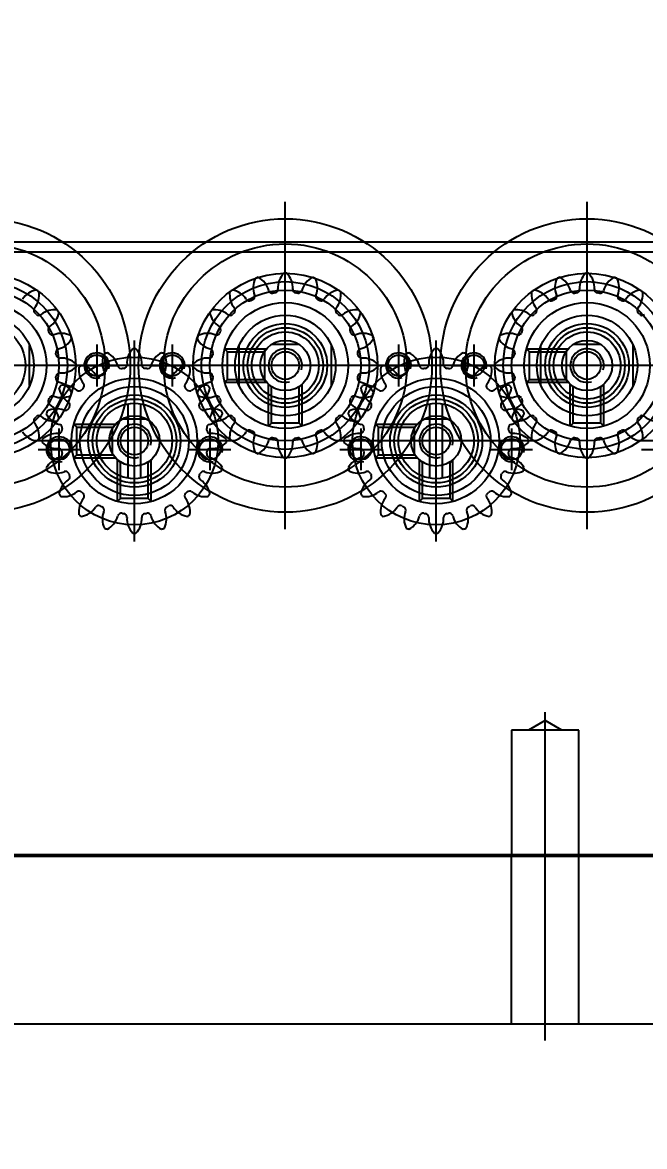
# Model space of a CAD drawing. Header units: inches. Extents: x 0 to 77285, y -118 to 40065.
# Drawn here: x 15354.3 to 15428.5, y 25587.9 to 25722 of the extents above; entities that cross this region are included whole.
import ezdxf

# ---------------------------------------------------------------- set-up
doc = ezdxf.new("R2010")
doc.units = ezdxf.units.IN
doc.header["$LTSCALE"] = 5
doc.header["$MEASUREMENT"] = 0
doc.layers.add('A', color=8, linetype='Continuous')
doc.styles.add('SCI', font='')
doc.styles.get('SCI').set_extended_font_data('Gulim')
doc.dimstyles.new('SCH', dxfattribs={"dimtxt": 2.5, "dimasz": 2, "dimexe": 1.25, "dimexo": 0.625, "dimtad": 1, "dimdec": 8, "dimtxsty": 'SCI', "dimcen": 2.5, "dimclrd": 4, "dimclre": 4, "dimclrt": 7, "dimadec": 8, "dimazin": 2, "dimtfac": 1, "dimtdec": 8, "dimtmove": 0, "dimatfit": 3, "dimfxl": 1, "dimarcsym": 0})

# ---------------------------------------------------------------- blocks, each defined once
blk = doc.blocks.new('A$Cc399747e')
for p, q in [((1866.79, 676), (1866.79, 652)), ((2486.79, 674), (1746.79, 674)), ((1862.79, 674), (1862.79, 654)), ((1870.79, 674), (1870.79, 654)), ((1866.79, 655), (1866.79, 636.85)), ((2605.79, 654), (1657.79, 654)), ((1746.79, 654), (2486.79, 654)), ((1862.79, 654), (1862.79, 639)), ((1870.79, 639), (1870.79, 654)), ((1862.79, 639), (1870.79, 639)), ((1864.79, 639), (1866.79, 637.85)), ((1866.79, 637.85), (1868.79, 639)), ((1879.79, 616.5), (1879.79, 592.5)), ((1915.79, 616.5), (1915.79, 592.5)), ((1861.79, 615), (1861.79, 576)), ((1897.79, 615), (1897.79, 576)), ((1877.79, 611.73), (1877.79, 606.74)), ((1877.79, 611.73), (1878.14, 611.38)), ((1878.14, 611.38), (1881.44, 611.38)), ((1878.14, 611.38), (1878.14, 607.09)), ((1879.79, 612), (1879.79, 597)), ((1881.79, 611.73), (1881.44, 611.38)), ((1881.44, 611.38), (1881.44, 607.09)), ((1881.79, 611.73), (1881.79, 606.74)), ((1913.79, 611.73), (1913.79, 606.74)), ((1913.79, 611.73), (1914.14, 611.38)), ((1914.14, 611.38), (1917.44, 611.38)), ((1914.14, 611.38), (1914.14, 607.09)), ((1915.79, 612), (1915.79, 597)), ((1917.79, 611.73), (1917.44, 611.38)), ((1917.44, 611.38), (1917.44, 607.09)), ((1917.79, 611.73), (1917.79, 606.74)), ((1879.79, 610), (1879.79, 599)), ((1915.79, 610), (1915.79, 599)), ((1879.04, 608.94), (1879.04, 600.06)), ((1880.54, 608.94), (1880.54, 600.06)), ((1915.04, 608.94), (1915.04, 600.06)), ((1916.54, 608.94), (1916.54, 600.06)), ((1861.79, 608.5), (1861.79, 582.5)), ((1861.79, 608.5), (1861.79, 582.5)), ((1861.79, 607.5), (1861.79, 583.5)), ((1870.79, 603), (1870.79, 608)), ((1888.79, 603), (1888.79, 608)), ((1897.79, 608.5), (1897.79, 582.5)), ((1897.79, 608.5), (1897.79, 582.5)), ((1897.79, 607.5), (1897.79, 583.5)), ((1906.79, 603), (1906.79, 608)), ((1924.79, 603), (1924.79, 608)), ((1878.14, 607.09), (1877.79, 606.74)), ((1878.14, 607.09), (1878.27, 607.09)), ((1881.31, 607.09), (1881.44, 607.09)), ((1881.44, 607.09), (1881.79, 606.74)), ((1887.02, 606.5), (1882.03, 606.5)), ((1882.38, 606.15), (1882.03, 606.5)), ((1882.38, 606.15), (1882.38, 606.02)), ((1886.67, 606.15), (1882.38, 606.15)), ((1882.43, 603.08), (1882.43, 605.92)), ((1887.02, 606.5), (1886.67, 606.15)), ((1886.67, 606.15), (1886.67, 602.85)), ((1914.14, 607.09), (1913.79, 606.74)), ((1914.14, 607.09), (1914.27, 607.09)), ((1917.31, 607.09), (1917.44, 607.09)), ((1917.44, 607.09), (1917.79, 606.74)), ((1923.02, 606.5), (1918.03, 606.5)), ((1918.38, 606.15), (1918.03, 606.5)), ((1918.38, 606.15), (1918.38, 606.02)), ((1922.67, 606.15), (1918.38, 606.15)), ((1918.43, 603.08), (1918.43, 605.92)), ((1923.02, 606.5), (1922.67, 606.15)), ((1922.67, 606.15), (1922.67, 602.85)), ((1855.29, 605.5), (1850.29, 605.5)), ((1873.29, 605.5), (1868.29, 605.5)), ((1891.29, 605.5), (1886.29, 605.5)), ((1909.29, 605.5), (1904.29, 605.5)), ((1927.29, 605.5), (1922.29, 605.5)), ((1831.79, 604.5), (1855.79, 604.5)), ((1867.79, 604.5), (1891.79, 604.5)), ((1872.29, 604.5), (1887.29, 604.5)), ((1874.29, 604.5), (1885.29, 604.5)), ((1903.79, 604.5), (1927.79, 604.5)), ((1908.29, 604.5), (1923.29, 604.5)), ((1910.29, 604.5), (1921.29, 604.5)), ((1859.79, 602.73), (1859.79, 597.74)), ((1859.79, 602.73), (1860.14, 602.38)), ((1860.14, 602.38), (1863.44, 602.38)), ((1860.14, 602.38), (1860.14, 598.09)), ((1863.79, 602.73), (1863.44, 602.38)), ((1863.44, 602.38), (1863.44, 598.09)), ((1863.79, 602.73), (1863.79, 597.74)), ((1882.38, 602.85), (1882.03, 602.5)), ((1887.02, 602.5), (1882.03, 602.5)), ((1882.38, 602.98), (1882.38, 602.85)), ((1886.67, 602.85), (1882.38, 602.85)), ((1887.02, 602.5), (1886.67, 602.85)), ((1895.79, 602.73), (1895.79, 597.74)), ((1895.79, 602.73), (1896.14, 602.38)), ((1896.14, 602.38), (1899.44, 602.38)), ((1896.14, 602.38), (1896.14, 598.09)), ((1899.79, 602.73), (1899.44, 602.38)), ((1899.44, 602.38), (1899.44, 598.09)), ((1899.79, 602.73), (1899.79, 597.74)), ((1918.38, 602.85), (1918.03, 602.5)), ((1923.02, 602.5), (1918.03, 602.5)), ((1918.38, 602.98), (1918.38, 602.85)), ((1922.67, 602.85), (1918.38, 602.85)), ((1923.02, 602.5), (1922.67, 602.85)), ((1881.22, 601.86), (1878.37, 601.86)), ((1917.22, 601.86), (1914.37, 601.86)), ((1856.29, 597.9), (1856.29, 593.1)), ((1860.14, 598.09), (1859.79, 597.74)), ((1860.14, 598.09), (1860.27, 598.09)), ((1863.31, 598.09), (1863.44, 598.09)), ((1863.44, 598.09), (1863.79, 597.74)), ((1867.29, 597.9), (1867.29, 593.1)), ((1875.29, 593), (1875.29, 598)), ((1884.29, 593), (1884.29, 598)), ((1892.29, 597.9), (1892.29, 593.1)), ((1896.14, 598.09), (1895.79, 597.74)), ((1896.14, 598.09), (1896.27, 598.09)), ((1899.31, 598.09), (1899.44, 598.09)), ((1899.44, 598.09), (1899.79, 597.74)), ((1903.29, 597.9), (1903.29, 593.1)), ((1911.29, 593), (1911.29, 598)), ((1920.29, 593), (1920.29, 598)), ((1928.29, 597.9), (1928.29, 593.1)), ((1869.02, 597.5), (1864.03, 597.5)), ((1864.38, 597.15), (1864.03, 597.5)), ((1864.29, 593.84), (1864.29, 597.16)), ((1864.38, 597.15), (1864.38, 597.02)), ((1868.67, 597.15), (1864.38, 597.15)), ((1869.02, 597.5), (1868.67, 597.15)), ((1868.67, 597.15), (1868.67, 593.85)), ((1905.02, 597.5), (1900.03, 597.5)), ((1900.38, 597.15), (1900.03, 597.5)), ((1900.29, 593.84), (1900.29, 597.16)), ((1900.38, 597.15), (1900.38, 597.02)), ((1904.67, 597.15), (1900.38, 597.15)), ((1905.02, 597.5), (1904.67, 597.15)), ((1904.67, 597.15), (1904.67, 593.85)), ((1842.29, 595.5), (1881.29, 595.5)), ((1848.79, 595.5), (1874.79, 595.5)), ((1848.79, 595.5), (1874.79, 595.5)), ((1849.79, 595.5), (1873.79, 595.5)), ((1877.79, 595.5), (1872.79, 595.5)), ((1878.29, 595.5), (1917.29, 595.5)), ((1886.79, 595.5), (1881.79, 595.5)), ((1884.79, 595.5), (1910.79, 595.5)), ((1884.79, 595.5), (1910.79, 595.5)), ((1885.79, 595.5), (1909.79, 595.5)), ((1913.79, 595.5), (1908.79, 595.5)), ((1914.29, 595.5), (1953.29, 595.5)), ((1922.79, 595.5), (1917.79, 595.5)), ((1920.79, 595.5), (1946.79, 595.5)), ((1920.79, 595.5), (1946.79, 595.5)), ((1921.79, 595.5), (1945.79, 595.5)), ((1864.38, 593.85), (1864.03, 593.5)), ((1864.38, 593.98), (1864.38, 593.85)), ((1868.67, 593.85), (1864.38, 593.85)), ((1869.02, 593.5), (1868.67, 593.85)), ((1900.38, 593.85), (1900.03, 593.5)), ((1900.38, 593.98), (1900.38, 593.85)), ((1904.67, 593.85), (1900.38, 593.85)), ((1905.02, 593.5), (1904.67, 593.85)), ((1860.13, 593), (1863.45, 593)), ((1869.02, 593.5), (1864.03, 593.5)), ((1896.13, 593), (1899.45, 593)), ((1905.02, 593.5), (1900.03, 593.5)), ((1627.79, 582), (2635.79, 582))]:
    blk.add_line(p, q)
at = {"ltscale": 4}
for p, q in [((2102.29, 653.8), (1657.79, 653.8)), ((1627.79, 582), (2635.79, 582)), ((1627.79, 580.8), (2635.79, 580.8))]:
    blk.add_line(p, q, dxfattribs=at)
for centre, radius in [((1879.79, 604.5), 10), ((1915.79, 604.5), 10), ((1861.79, 595.5), 17.5), ((1897.79, 595.5), 17.5), ((1933.79, 595.5), 17.5), ((1879.79, 604.5), 7.5), ((1915.79, 604.5), 7.5), ((1861.79, 595.5), 14.5), ((1879.79, 604.5), 6.5), ((1879.79, 604.5), 5.5), ((1897.79, 595.5), 14.5), ((1915.79, 604.5), 6.5), ((1915.79, 604.5), 5.5), ((1933.79, 595.5), 14.5), ((1879.79, 604.5), 5), ((1879.79, 604.5), 4.5), ((1879.79, 604.5), 4.5), ((1915.79, 604.5), 5), ((1915.79, 604.5), 4.5), ((1915.79, 604.5), 4.5), ((1879.79, 604.5), 3), ((1879.79, 604.5), 3), ((1915.79, 604.5), 3), ((1915.79, 604.5), 3), ((1861.79, 595.5), 11), ((1870.79, 605.5), 1.25), ((1879.79, 604.5), 1.65), ((1897.79, 595.5), 11), ((1888.79, 605.5), 1.25), ((1906.79, 605.5), 1.25), ((1915.79, 604.5), 1.65), ((1933.79, 595.5), 11), ((1924.79, 605.5), 1.25), ((1861.79, 595.5), 10), ((1897.79, 595.5), 10), ((1933.79, 595.5), 10), ((1861.79, 595.5), 9), ((1897.79, 595.5), 9), ((1933.79, 595.5), 9), ((1861.79, 595.5), 7.5), ((1897.79, 595.5), 7.5), ((1933.79, 595.5), 7.5), ((1861.79, 595.5), 6), ((1897.79, 595.5), 6), ((1933.79, 595.5), 6), ((1861.79, 595.5), 5), ((1861.79, 595.5), 4.5), ((1861.79, 595.5), 4), ((1897.79, 595.5), 5), ((1897.79, 595.5), 4.5), ((1897.79, 595.5), 4), ((1933.79, 595.5), 5), ((1861.79, 595.5), 3), ((1861.79, 595.5), 3), ((1897.79, 595.5), 3), ((1897.79, 595.5), 3), ((1861.79, 595.5), 1.65), ((1875.29, 595.5), 1.25), ((1884.29, 595.5), 1.25), ((1897.79, 595.5), 1.65), ((1911.29, 595.5), 1.25), ((1920.29, 595.5), 1.25)]:
    blk.add_circle(centre, radius)
for centre, radius, start, end in [((1881.4, 613.76), 2.5, 135.8655, 183.1579), ((1879.79, 604.5), 11, 90, 90.9494), ((1879.79, 604.5), 11, 89.0506, 90), ((1878.18, 613.76), 2.5, 356.8421, 44.1345), ((1917.4, 613.76), 2.5, 135.8655, 183.1579), ((1915.79, 604.5), 11, 90, 90.9494), ((1915.79, 604.5), 11, 89.0506, 90), ((1914.18, 613.76), 2.5, 356.8421, 44.1345), ((1878.46, 613.8), 2.5, 153.8655, 201.1579), ((1879.79, 604.5), 11, 108, 108.9494), ((1879.79, 604.5), 11, 107.0506, 108), ((1875.4, 612.81), 2.5, 14.8421, 62.1345), ((1884.19, 612.81), 2.5, 117.8655, 165.1579), ((1879.79, 604.5), 11, 72, 72.9494), ((1879.79, 604.5), 11, 71.0506, 72), ((1881.12, 613.8), 2.5, 338.8421, 26.1345), ((1914.46, 613.8), 2.5, 153.8655, 201.1579), ((1915.79, 604.5), 11, 108, 108.9494), ((1915.79, 604.5), 11, 107.0506, 108), ((1911.4, 612.81), 2.5, 14.8421, 62.1345), ((1920.19, 612.81), 2.5, 117.8655, 165.1579), ((1915.79, 604.5), 11, 72, 72.9494), ((1915.79, 604.5), 11, 71.0506, 72), ((1917.12, 613.8), 2.5, 338.8421, 26.1345), ((1875.65, 612.94), 2.5, 171.8655, 219.1579), ((1879.79, 604.5), 11, 126, 126.9494), ((1879.79, 604.5), 11, 125.0506, 126), ((1873.05, 611.04), 2.5, 32.8421, 80.1345), ((1875.72, 612.74), 0.442, 296.289, 21.1579), ((1878.24, 613.56), 0.442, 194.8421, 279.711), ((1879.79, 604.5), 8.75, 99, 99.711), ((1879.79, 604.5), 8.75, 98.289, 99), ((1878.47, 613.6), 0.442, 278.289, 3.1579), ((1881.12, 613.6), 0.442, 176.8421, 261.711), ((1879.79, 604.5), 8.75, 81, 81.711), ((1879.79, 604.5), 8.75, 80.289, 81), ((1881.34, 613.56), 0.442, 260.289, 345.1579), ((1883.86, 612.74), 0.442, 158.8421, 243.711), ((1886.54, 611.04), 2.5, 99.8655, 147.1579), ((1883.93, 612.94), 2.5, 320.8421, 8.1345), ((1879.79, 604.5), 11, 54, 54.9494), ((1879.79, 604.5), 11, 53.0506, 54), ((1911.65, 612.94), 2.5, 171.8655, 219.1579), ((1915.79, 604.5), 11, 126, 126.9494), ((1915.79, 604.5), 11, 125.0506, 126), ((1909.05, 611.04), 2.5, 32.8421, 80.1345), ((1911.72, 612.74), 0.442, 296.289, 21.1579), ((1914.24, 613.56), 0.442, 194.8421, 279.711), ((1915.79, 604.5), 8.75, 99, 99.711), ((1915.79, 604.5), 8.75, 98.289, 99), ((1914.47, 613.6), 0.442, 278.289, 3.1579), ((1917.12, 613.6), 0.442, 176.8421, 261.711), ((1915.79, 604.5), 8.75, 81, 81.711), ((1915.79, 604.5), 8.75, 80.289, 81), ((1917.34, 613.56), 0.442, 260.289, 345.1579), ((1919.86, 612.74), 0.442, 158.8421, 243.711), ((1922.54, 611.04), 2.5, 99.8655, 147.1579), ((1919.93, 612.94), 2.5, 320.8421, 8.1345), ((1915.79, 604.5), 11, 54, 54.9494), ((1915.79, 604.5), 11, 53.0506, 54), ((1873.37, 611.08), 0.442, 314.289, 39.1579), ((1875.52, 612.64), 0.442, 212.8421, 297.711), ((1879.79, 604.5), 8.75, 117, 117.711), ((1879.79, 604.5), 8.75, 116.289, 117), ((1879.79, 604.5), 8.75, 63, 63.711), ((1879.79, 604.5), 8.75, 62.289, 63), ((1884.07, 612.64), 0.442, 242.289, 327.1579), ((1886.21, 611.08), 0.442, 140.8421, 225.711), ((1909.37, 611.08), 0.442, 314.289, 39.1579), ((1911.52, 612.64), 0.442, 212.8421, 297.711), ((1915.79, 604.5), 8.75, 117, 117.711), ((1915.79, 604.5), 8.75, 116.289, 117), ((1915.79, 604.5), 8.75, 63, 63.711), ((1915.79, 604.5), 8.75, 62.289, 63), ((1920.07, 612.64), 0.442, 242.289, 327.1579), ((1922.21, 611.08), 0.442, 140.8421, 225.711), ((1879.79, 604.5), 11, 144, 144.9494), ((1873.25, 611.25), 2.5, 189.8655, 237.1579), ((1879.79, 604.5), 11, 143.0506, 144), ((1871.35, 608.64), 2.5, 50.8421, 98.1345), ((1873.21, 610.92), 0.442, 230.8421, 315.711), ((1879.79, 604.5), 8.75, 135, 135.711), ((1879.79, 604.5), 8.75, 134.289, 135), ((1879.79, 604.5), 8.75, 45, 45.711), ((1879.79, 604.5), 8.75, 44.289, 45), ((1886.37, 610.92), 0.442, 224.289, 309.1579), ((1888.23, 608.64), 2.5, 81.8655, 129.1579), ((1886.33, 611.25), 2.5, 302.8421, 350.1345), ((1879.79, 604.5), 11, 36, 36.9494), ((1879.79, 604.5), 11, 35.0506, 36), ((1915.79, 604.5), 11, 144, 144.9494), ((1909.25, 611.25), 2.5, 189.8655, 237.1579), ((1915.79, 604.5), 11, 143.0506, 144), ((1907.35, 608.64), 2.5, 50.8421, 98.1345), ((1909.21, 610.92), 0.442, 230.8421, 315.711), ((1915.79, 604.5), 8.75, 135, 135.711), ((1915.79, 604.5), 8.75, 134.289, 135), ((1915.79, 604.5), 8.75, 45, 45.711), ((1915.79, 604.5), 8.75, 44.289, 45), ((1922.37, 610.92), 0.442, 224.289, 309.1579), ((1924.23, 608.64), 2.5, 81.8655, 129.1579), ((1922.33, 611.25), 2.5, 302.8421, 350.1345), ((1915.79, 604.5), 11, 36, 36.9494), ((1915.79, 604.5), 11, 35.0506, 36), ((1871.65, 608.77), 0.442, 332.289, 57.1579), ((1887.93, 608.77), 0.442, 122.8421, 207.711), ((1907.65, 608.77), 0.442, 332.289, 57.1579), ((1923.93, 608.77), 0.442, 122.8421, 207.711), ((1879.79, 604.5), 11, 162, 162.9494), ((1871.49, 608.89), 2.5, 207.8655, 255.1579), ((1879.79, 604.5), 11, 161.0506, 162), ((1870.49, 605.83), 2.5, 68.8421, 116.1345), ((1871.55, 608.57), 0.442, 248.8421, 333.711), ((1879.79, 604.5), 8.75, 153, 153.711), ((1879.79, 604.5), 8.75, 152.289, 153), ((1879.79, 604.5), 8.75, 27, 27.711), ((1879.79, 604.5), 8.75, 26.289, 27), ((1888.03, 608.57), 0.442, 206.289, 291.1579), ((1889.09, 605.83), 2.5, 63.8655, 111.1579), ((1888.1, 608.89), 2.5, 284.8421, 332.1345), ((1879.79, 604.5), 11, 18, 18.9494), ((1879.79, 604.5), 11, 17.0506, 18), ((1915.79, 604.5), 11, 162, 162.9494), ((1907.49, 608.89), 2.5, 207.8655, 255.1579), ((1915.79, 604.5), 11, 161.0506, 162), ((1906.49, 605.83), 2.5, 68.8421, 116.1345), ((1907.55, 608.57), 0.442, 248.8421, 333.711), ((1915.79, 604.5), 8.75, 153, 153.711), ((1915.79, 604.5), 8.75, 152.289, 153), ((1915.79, 604.5), 8.75, 27, 27.711), ((1915.79, 604.5), 8.75, 26.289, 27), ((1924.03, 608.57), 0.442, 206.289, 291.1579), ((1925.09, 605.83), 2.5, 63.8655, 111.1579), ((1924.1, 608.89), 2.5, 284.8421, 332.1345), ((1915.79, 604.5), 11, 18, 18.9494), ((1915.79, 604.5), 11, 17.0506, 18), ((1861.79, 595.5), 11, 108, 108.9494), ((1861.79, 595.5), 11, 107.0506, 108), ((1857.4, 603.81), 2.5, 14.8421, 62.1345), ((1863.4, 604.76), 2.5, 135.8655, 183.1579), ((1861.79, 595.5), 11, 90, 90.9494), ((1861.79, 595.5), 11, 89.0506, 90), ((1860.18, 604.76), 2.5, 356.8421, 44.1345), ((1866.19, 603.81), 2.5, 117.8655, 165.1579), ((1861.79, 595.5), 11, 72, 72.9494), ((1861.79, 595.5), 11, 71.0506, 72), ((1870.79, 605.5), 1.5, 165, 105), ((1870.73, 606.05), 0.442, 350.289, 75.1579), ((1879.79, 604.5), 8.75, 170.289, 171), ((1879.79, 604.5), 2, 165, 105), ((1888.79, 605.5), 1.5, 165, 105), ((1888.85, 606.05), 0.442, 104.8421, 189.711), ((1879.79, 604.5), 8.75, 9, 9.711), ((1897.79, 595.5), 11, 108, 108.9494), ((1897.79, 595.5), 11, 107.0506, 108), ((1893.4, 603.81), 2.5, 14.8421, 62.1345), ((1899.4, 604.76), 2.5, 135.8655, 183.1579), ((1897.79, 595.5), 11, 90, 90.9494), ((1897.79, 595.5), 11, 89.0506, 90), ((1896.18, 604.76), 2.5, 356.8421, 44.1345), ((1902.19, 603.81), 2.5, 117.8655, 165.1579), ((1897.79, 595.5), 11, 72, 72.9494), ((1897.79, 595.5), 11, 71.0506, 72), ((1906.79, 605.5), 1.5, 165, 105), ((1906.73, 606.05), 0.442, 350.289, 75.1579), ((1915.79, 604.5), 8.75, 170.289, 171), ((1915.79, 604.5), 2, 165, 105), ((1924.79, 605.5), 1.5, 165, 105), ((1924.85, 606.05), 0.442, 104.8421, 189.711), ((1915.79, 604.5), 8.75, 9, 9.711), ((1860.46, 604.8), 2.5, 153.8655, 201.1579), ((1860.47, 604.6), 0.442, 278.289, 3.1579), ((1863.12, 604.6), 0.442, 176.8421, 261.711), ((1863.12, 604.8), 2.5, 338.8421, 26.1345), ((1870.53, 602.89), 2.5, 86.8421, 134.1345), ((1879.79, 604.5), 11, 179.0506, 180), ((1870.7, 605.83), 0.442, 266.8421, 351.711), ((1879.79, 604.5), 8.75, 171, 171.711), ((1879.79, 604.5), 8.75, 8.289, 9), ((1888.89, 605.83), 0.442, 188.289, 273.1579), ((1889.05, 602.89), 2.5, 45.8655, 93.1579), ((1879.79, 604.5), 11, 360, 0.9494), ((1896.46, 604.8), 2.5, 153.8655, 201.1579), ((1896.47, 604.6), 0.442, 278.289, 3.1579), ((1899.12, 604.6), 0.442, 176.8421, 261.711), ((1899.12, 604.8), 2.5, 338.8421, 26.1345), ((1906.53, 602.89), 2.5, 86.8421, 134.1345), ((1915.79, 604.5), 11, 179.0506, 180), ((1906.7, 605.83), 0.442, 266.8421, 351.711), ((1915.79, 604.5), 8.75, 171, 171.711), ((1915.79, 604.5), 8.75, 8.289, 9), ((1924.89, 605.83), 0.442, 188.289, 273.1579), ((1925.05, 602.89), 2.5, 45.8655, 93.1579), ((1915.79, 604.5), 11, 360, 0.9494), ((1857.65, 603.94), 2.5, 171.8655, 219.1579), ((1861.79, 595.5), 11, 126, 126.9494), ((1861.79, 595.5), 11, 125.0506, 126), ((1855.05, 602.04), 2.5, 32.8421, 80.1345), ((1857.52, 603.64), 0.442, 212.8421, 297.711), ((1861.79, 595.5), 8.75, 117, 117.711), ((1861.79, 595.5), 8.75, 116.289, 117), ((1857.72, 603.74), 0.442, 296.289, 21.1579), ((1860.24, 604.56), 0.442, 194.8421, 279.711), ((1861.79, 595.5), 8.75, 99, 99.711), ((1861.79, 595.5), 8.75, 98.289, 99), ((1861.79, 595.5), 8.75, 81, 81.711), ((1861.79, 595.5), 8.75, 80.289, 81), ((1863.34, 604.56), 0.442, 260.289, 345.1579), ((1865.86, 603.74), 0.442, 158.8421, 243.711), ((1861.79, 595.5), 8.75, 63, 63.711), ((1861.79, 595.5), 8.75, 62.289, 63), ((1866.07, 603.64), 0.442, 242.289, 327.1579), ((1868.54, 602.04), 2.5, 99.8655, 147.1579), ((1865.93, 603.94), 2.5, 320.8421, 8.1345), ((1861.79, 595.5), 11, 54, 54.9494), ((1861.79, 595.5), 11, 53.0506, 54), ((1879.79, 604.5), 11, 180, 180.9494), ((1870.53, 606.11), 2.5, 225.8655, 273.1579), ((1870.7, 603.18), 0.442, 8.289, 93.1579), ((1879.79, 604.5), 8.75, 188.289, 189), ((1879.79, 604.5), 8.75, 351, 351.711), ((1888.89, 603.18), 0.442, 86.8421, 171.711), ((1889.05, 606.11), 2.5, 266.8421, 314.1345), ((1879.79, 604.5), 11, 359.0506, 0), ((1893.65, 603.94), 2.5, 171.8655, 219.1579), ((1897.79, 595.5), 11, 126, 126.9494), ((1897.79, 595.5), 11, 125.0506, 126), ((1891.05, 602.04), 2.5, 32.8421, 80.1345), ((1893.52, 603.64), 0.442, 212.8421, 297.711), ((1897.79, 595.5), 8.75, 117, 117.711), ((1897.79, 595.5), 8.75, 116.289, 117), ((1893.72, 603.74), 0.442, 296.289, 21.1579), ((1896.24, 604.56), 0.442, 194.8421, 279.711), ((1897.79, 595.5), 8.75, 99, 99.711), ((1897.79, 595.5), 8.75, 98.289, 99), ((1897.79, 595.5), 8.75, 81, 81.711), ((1897.79, 595.5), 8.75, 80.289, 81), ((1899.34, 604.56), 0.442, 260.289, 345.1579), ((1901.86, 603.74), 0.442, 158.8421, 243.711), ((1897.79, 595.5), 8.75, 63, 63.711), ((1897.79, 595.5), 8.75, 62.289, 63), ((1902.07, 603.64), 0.442, 242.289, 327.1579), ((1904.54, 602.04), 2.5, 99.8655, 147.1579), ((1901.93, 603.94), 2.5, 320.8421, 8.1345), ((1897.79, 595.5), 11, 54, 54.9494), ((1897.79, 595.5), 11, 53.0506, 54), ((1915.79, 604.5), 11, 180, 180.9494), ((1906.53, 606.11), 2.5, 225.8655, 273.1579), ((1906.7, 603.18), 0.442, 8.289, 93.1579), ((1915.79, 604.5), 8.75, 188.289, 189), ((1915.79, 604.5), 8.75, 351, 351.711), ((1924.89, 603.18), 0.442, 86.8421, 171.711), ((1925.05, 606.11), 2.5, 266.8421, 314.1345), ((1915.79, 604.5), 11, 359.0506, 0), ((1929.65, 603.94), 2.5, 171.8655, 219.1579), ((1933.79, 595.5), 11, 126, 126.9494), ((1933.79, 595.5), 11, 125.0506, 126), ((1927.05, 602.04), 2.5, 32.8421, 80.1345), ((1853.35, 599.64), 2.5, 50.8421, 98.1345), ((1855.37, 602.08), 0.442, 314.289, 39.1579), ((1868.21, 602.08), 0.442, 140.8421, 225.711), ((1870.23, 599.64), 2.5, 81.8655, 129.1579), ((1871.49, 600.11), 2.5, 104.8421, 152.1345), ((1861.79, 595.5), 11, 36, 36.9494), ((1861.79, 595.5), 11, 35.0506, 36), ((1870.73, 602.95), 0.442, 284.8421, 9.711), ((1879.79, 604.5), 8.75, 189, 189.711), ((1888.85, 602.95), 0.442, 170.289, 255.1579), ((1879.79, 604.5), 8.75, 350.289, 351), ((1888.1, 600.11), 2.5, 27.8655, 75.1579), ((1897.79, 595.5), 11, 144, 144.9494), ((1897.79, 595.5), 11, 143.0506, 144), ((1889.35, 599.64), 2.5, 50.8421, 98.1345), ((1891.37, 602.08), 0.442, 314.289, 39.1579), ((1904.21, 602.08), 0.442, 140.8421, 225.711), ((1906.23, 599.64), 2.5, 81.8655, 129.1579), ((1907.49, 600.11), 2.5, 104.8421, 152.1345), ((1897.79, 595.5), 11, 36, 36.9494), ((1897.79, 595.5), 11, 35.0506, 36), ((1906.73, 602.95), 0.442, 284.8421, 9.711), ((1915.79, 604.5), 8.75, 189, 189.711), ((1924.85, 602.95), 0.442, 170.289, 255.1579), ((1915.79, 604.5), 8.75, 350.289, 351), ((1924.1, 600.11), 2.5, 27.8655, 75.1579), ((1933.79, 595.5), 11, 144, 144.9494), ((1933.79, 595.5), 11, 143.0506, 144), ((1925.35, 599.64), 2.5, 50.8421, 98.1345), ((1927.37, 602.08), 0.442, 314.289, 39.1579), ((1855.21, 601.92), 0.442, 230.8421, 315.711), ((1861.79, 595.5), 8.75, 135, 135.711), ((1861.79, 595.5), 8.75, 134.289, 135), ((1861.79, 595.5), 8.75, 45, 45.711), ((1861.79, 595.5), 8.75, 44.289, 45), ((1868.37, 601.92), 0.442, 224.289, 309.1579), ((1879.79, 604.5), 11, 197.0506, 198), ((1879.79, 604.5), 11, 198, 198.9494), ((1870.49, 603.17), 2.5, 243.8655, 291.1579), ((1868.33, 602.25), 2.5, 302.8421, 350.1345), ((1871.55, 600.43), 0.442, 26.289, 111.1579), ((1879.79, 604.5), 8.75, 206.289, 207), ((1879.79, 604.5), 8.75, 333, 333.711), ((1888.03, 600.43), 0.442, 68.8421, 153.711), ((1889.09, 603.17), 2.5, 248.8421, 296.1345), ((1891.25, 602.25), 2.5, 189.8655, 237.1579), ((1879.79, 604.5), 11, 341.0506, 342), ((1879.79, 604.5), 11, 342, 342.9494), ((1891.21, 601.92), 0.442, 230.8421, 315.711), ((1897.79, 595.5), 8.75, 135, 135.711), ((1897.79, 595.5), 8.75, 134.289, 135), ((1897.79, 595.5), 8.75, 45, 45.711), ((1897.79, 595.5), 8.75, 44.289, 45), ((1904.37, 601.92), 0.442, 224.289, 309.1579), ((1915.79, 604.5), 11, 197.0506, 198), ((1915.79, 604.5), 11, 198, 198.9494), ((1906.49, 603.17), 2.5, 243.8655, 291.1579), ((1904.33, 602.25), 2.5, 302.8421, 350.1345), ((1907.55, 600.43), 0.442, 26.289, 111.1579), ((1915.79, 604.5), 8.75, 206.289, 207), ((1915.79, 604.5), 8.75, 333, 333.711), ((1924.03, 600.43), 0.442, 68.8421, 153.711), ((1925.09, 603.17), 2.5, 248.8421, 296.1345), ((1927.25, 602.25), 2.5, 189.8655, 237.1579), ((1915.79, 604.5), 11, 341.0506, 342), ((1915.79, 604.5), 11, 342, 342.9494), ((1927.21, 601.92), 0.442, 230.8421, 315.711), ((1933.79, 595.5), 8.75, 135, 135.711), ((1933.79, 595.5), 8.75, 134.289, 135), ((1869.93, 599.77), 0.442, 122.8421, 207.711), ((1861.79, 595.5), 8.75, 27, 27.711), ((1861.79, 595.5), 8.75, 26.289, 27), ((1870.03, 599.57), 0.442, 206.289, 291.1579), ((1871.09, 596.83), 2.5, 63.8655, 111.1579), ((1873.25, 597.75), 2.5, 122.8421, 170.1345), ((1871.65, 600.23), 0.442, 302.8421, 27.711), ((1879.79, 604.5), 8.75, 207, 207.711), ((1888.49, 596.83), 2.5, 68.8421, 116.1345), ((1887.93, 600.23), 0.442, 152.289, 237.1579), ((1879.79, 604.5), 8.75, 332.289, 333), ((1886.33, 597.75), 2.5, 9.8655, 57.1579), ((1889.55, 599.57), 0.442, 248.8421, 333.711), ((1889.65, 599.77), 0.442, 332.289, 57.1579), ((1897.79, 595.5), 8.75, 153, 153.711), ((1897.79, 595.5), 8.75, 152.289, 153), ((1905.93, 599.77), 0.442, 122.8421, 207.711), ((1897.79, 595.5), 8.75, 27, 27.711), ((1897.79, 595.5), 8.75, 26.289, 27), ((1906.03, 599.57), 0.442, 206.289, 291.1579), ((1907.09, 596.83), 2.5, 63.8655, 111.1579), ((1909.25, 597.75), 2.5, 122.8421, 170.1345), ((1907.65, 600.23), 0.442, 302.8421, 27.711), ((1915.79, 604.5), 8.75, 207, 207.711), ((1924.49, 596.83), 2.5, 68.8421, 116.1345), ((1923.93, 600.23), 0.442, 152.289, 237.1579), ((1915.79, 604.5), 8.75, 332.289, 333), ((1922.33, 597.75), 2.5, 9.8655, 57.1579), ((1925.55, 599.57), 0.442, 248.8421, 333.711), ((1925.65, 599.77), 0.442, 332.289, 57.1579), ((1933.79, 595.5), 8.75, 153, 153.711), ((1933.79, 595.5), 8.75, 152.289, 153), ((1870.1, 599.89), 2.5, 284.8421, 332.1345), ((1879.79, 604.5), 11, 215.0506, 216), ((1879.79, 604.5), 11, 216, 216.9494), ((1871.35, 600.36), 2.5, 261.8655, 309.1579), ((1861.79, 595.5), 11, 18, 18.9494), ((1861.79, 595.5), 11, 17.0506, 18), ((1873.21, 598.08), 0.442, 44.289, 129.1579), ((1879.79, 604.5), 8.75, 224.289, 225), ((1879.79, 604.5), 8.75, 225, 225.711), ((1873.37, 597.92), 0.442, 320.8421, 45.711), ((1886.21, 597.92), 0.442, 134.289, 219.1579), ((1879.79, 604.5), 8.75, 314.289, 315), ((1879.79, 604.5), 8.75, 315, 315.711), ((1886.37, 598.08), 0.442, 50.8421, 135.711), ((1888.23, 600.36), 2.5, 230.8421, 278.1345), ((1897.79, 595.5), 11, 162, 162.9494), ((1889.49, 599.89), 2.5, 207.8655, 255.1579), ((1897.79, 595.5), 11, 161.0506, 162), ((1879.79, 604.5), 11, 323.0506, 324), ((1879.79, 604.5), 11, 324, 324.9494), ((1906.1, 599.89), 2.5, 284.8421, 332.1345), ((1915.79, 604.5), 11, 215.0506, 216), ((1915.79, 604.5), 11, 216, 216.9494), ((1907.35, 600.36), 2.5, 261.8655, 309.1579), ((1897.79, 595.5), 11, 18, 18.9494), ((1897.79, 595.5), 11, 17.0506, 18), ((1909.21, 598.08), 0.442, 44.289, 129.1579), ((1915.79, 604.5), 8.75, 224.289, 225), ((1915.79, 604.5), 8.75, 225, 225.711), ((1909.37, 597.92), 0.442, 320.8421, 45.711), ((1922.21, 597.92), 0.442, 134.289, 219.1579), ((1915.79, 604.5), 8.75, 314.289, 315), ((1915.79, 604.5), 8.75, 315, 315.711), ((1922.37, 598.08), 0.442, 50.8421, 135.711), ((1924.23, 600.36), 2.5, 230.8421, 278.1345), ((1933.79, 595.5), 11, 162, 162.9494), ((1925.49, 599.89), 2.5, 207.8655, 255.1579), ((1933.79, 595.5), 11, 161.0506, 162), ((1915.79, 604.5), 11, 323.0506, 324), ((1915.79, 604.5), 11, 324, 324.9494), ((1861.79, 595.5), 2, 165, 105), ((1870.85, 597.05), 0.442, 104.8421, 189.711), ((1861.79, 595.5), 8.75, 9, 9.711), ((1861.79, 595.5), 8.75, 8.289, 9), ((1870.89, 596.83), 0.442, 188.289, 273.1579), ((1875.65, 596.06), 2.5, 140.8421, 188.1345), ((1873.05, 597.96), 2.5, 279.8655, 327.1579), ((1875.29, 595.5), 1.5, 165, 105), ((1875.52, 596.36), 0.442, 62.289, 147.1579), ((1879.79, 604.5), 8.75, 242.289, 243), ((1879.79, 604.5), 8.75, 243, 243.711), ((1875.72, 596.26), 0.442, 338.8421, 63.711), ((1884.29, 595.5), 1.5, 165, 105), ((1883.86, 596.26), 0.442, 116.289, 201.1579), ((1879.79, 604.5), 8.75, 296.289, 297), ((1879.79, 604.5), 8.75, 297, 297.711), ((1884.07, 596.36), 0.442, 32.8421, 117.711), ((1886.54, 597.96), 2.5, 212.8421, 260.1345), ((1883.93, 596.06), 2.5, 351.8655, 39.1579), ((1888.7, 596.83), 0.442, 266.8421, 351.711), ((1888.73, 597.05), 0.442, 350.289, 75.1579), ((1897.79, 595.5), 8.75, 171, 171.711), ((1897.79, 595.5), 8.75, 170.289, 171), ((1897.79, 595.5), 2, 165, 105), ((1906.85, 597.05), 0.442, 104.8421, 189.711), ((1897.79, 595.5), 8.75, 9, 9.711), ((1897.79, 595.5), 8.75, 8.289, 9), ((1906.89, 596.83), 0.442, 188.289, 273.1579), ((1911.65, 596.06), 2.5, 140.8421, 188.1345), ((1909.05, 597.96), 2.5, 279.8655, 327.1579), ((1911.29, 595.5), 1.5, 165, 105), ((1911.52, 596.36), 0.442, 62.289, 147.1579), ((1915.79, 604.5), 8.75, 242.289, 243), ((1915.79, 604.5), 8.75, 243, 243.711), ((1911.72, 596.26), 0.442, 338.8421, 63.711), ((1920.29, 595.5), 1.5, 165, 105), ((1919.86, 596.26), 0.442, 116.289, 201.1579), ((1915.79, 604.5), 8.75, 296.289, 297), ((1915.79, 604.5), 8.75, 297, 297.711), ((1920.07, 596.36), 0.442, 32.8421, 117.711), ((1922.54, 597.96), 2.5, 212.8421, 260.1345), ((1919.93, 596.06), 2.5, 351.8655, 39.1579), ((1924.7, 596.83), 0.442, 266.8421, 351.711), ((1924.73, 597.05), 0.442, 350.289, 75.1579), ((1933.79, 595.5), 8.75, 171, 171.711), ((1933.79, 595.5), 8.75, 170.289, 171), ((1871.05, 593.89), 2.5, 45.8655, 93.1579), ((1871.05, 597.11), 2.5, 266.8421, 314.1345), ((1861.79, 595.5), 11, 360, 0.9494), ((1861.79, 595.5), 11, 359.0506, 0), ((1879.79, 604.5), 11, 233.0506, 234), ((1879.79, 604.5), 11, 234, 234.9494), ((1878.46, 595.2), 2.5, 158.8421, 206.1345), ((1875.4, 596.19), 2.5, 297.8655, 345.1579), ((1878.24, 595.44), 0.442, 80.289, 165.1579), ((1879.79, 604.5), 8.75, 260.289, 261), ((1879.79, 604.5), 8.75, 261, 261.711), ((1878.47, 595.4), 0.442, 356.8421, 81.711), ((1881.4, 595.24), 2.5, 176.8421, 224.1345), ((1878.18, 595.24), 2.5, 315.8655, 3.1579), ((1881.12, 595.4), 0.442, 98.289, 183.1579), ((1879.79, 604.5), 8.75, 278.289, 279), ((1879.79, 604.5), 8.75, 279, 279.711), ((1881.34, 595.44), 0.442, 14.8421, 99.711), ((1884.19, 596.19), 2.5, 194.8421, 242.1345), ((1881.12, 595.2), 2.5, 333.8655, 21.1579), ((1879.79, 604.5), 11, 305.0506, 306), ((1879.79, 604.5), 11, 306, 306.9494), ((1888.53, 593.89), 2.5, 86.8421, 134.1345), ((1897.79, 595.5), 11, 179.0506, 180), ((1897.79, 595.5), 11, 180, 180.9494), ((1888.53, 597.11), 2.5, 225.8655, 273.1579), ((1907.05, 593.89), 2.5, 45.8655, 93.1579), ((1907.05, 597.11), 2.5, 266.8421, 314.1345), ((1897.79, 595.5), 11, 360, 0.9494), ((1897.79, 595.5), 11, 359.0506, 0), ((1915.79, 604.5), 11, 233.0506, 234), ((1915.79, 604.5), 11, 234, 234.9494), ((1914.46, 595.2), 2.5, 158.8421, 206.1345), ((1911.4, 596.19), 2.5, 297.8655, 345.1579), ((1914.24, 595.44), 0.442, 80.289, 165.1579), ((1915.79, 604.5), 8.75, 260.289, 261), ((1915.79, 604.5), 8.75, 261, 261.711), ((1914.47, 595.4), 0.442, 356.8421, 81.711), ((1917.4, 595.24), 2.5, 176.8421, 224.1345), ((1914.18, 595.24), 2.5, 315.8655, 3.1579), ((1917.12, 595.4), 0.442, 98.289, 183.1579), ((1915.79, 604.5), 8.75, 278.289, 279), ((1915.79, 604.5), 8.75, 279, 279.711), ((1917.34, 595.44), 0.442, 14.8421, 99.711), ((1920.19, 596.19), 2.5, 194.8421, 242.1345), ((1917.12, 595.2), 2.5, 333.8655, 21.1579), ((1915.79, 604.5), 11, 305.0506, 306), ((1915.79, 604.5), 11, 306, 306.9494), ((1924.53, 593.89), 2.5, 86.8421, 134.1345), ((1933.79, 595.5), 11, 179.0506, 180), ((1933.79, 595.5), 11, 180, 180.9494), ((1924.53, 597.11), 2.5, 225.8655, 273.1579), ((1870.85, 593.95), 0.442, 170.289, 255.1579), ((1861.79, 595.5), 8.75, 350.289, 351), ((1861.79, 595.5), 8.75, 351, 351.711), ((1870.89, 594.18), 0.442, 86.8421, 171.711), ((1879.79, 604.5), 11, 251.0506, 252), ((1879.79, 604.5), 11, 252, 252.9494), ((1879.79, 604.5), 11, 287.0506, 288), ((1879.79, 604.5), 11, 288, 288.9494), ((1888.7, 594.18), 0.442, 8.289, 93.1579), ((1888.73, 593.95), 0.442, 284.8421, 9.711), ((1897.79, 595.5), 8.75, 188.289, 189), ((1897.79, 595.5), 8.75, 189, 189.711), ((1906.85, 593.95), 0.442, 170.289, 255.1579), ((1897.79, 595.5), 8.75, 350.289, 351), ((1897.79, 595.5), 8.75, 351, 351.711), ((1906.89, 594.18), 0.442, 86.8421, 171.711), ((1915.79, 604.5), 11, 251.0506, 252), ((1915.79, 604.5), 11, 252, 252.9494), ((1915.79, 604.5), 11, 287.0506, 288), ((1915.79, 604.5), 11, 288, 288.9494), ((1924.7, 594.18), 0.442, 8.289, 93.1579), ((1924.73, 593.95), 0.442, 284.8421, 9.711), ((1933.79, 595.5), 8.75, 188.289, 189), ((1933.79, 595.5), 8.75, 189, 189.711), ((1870.1, 591.11), 2.5, 27.8655, 75.1579), ((1879.79, 604.5), 11, 269.0506, 270), ((1879.79, 604.5), 11, 270, 270.9494), ((1889.49, 591.11), 2.5, 104.8421, 152.1345), ((1906.1, 591.11), 2.5, 27.8655, 75.1579), ((1915.79, 604.5), 11, 269.0506, 270), ((1915.79, 604.5), 11, 270, 270.9494), ((1925.49, 591.11), 2.5, 104.8421, 152.1345), ((1869.93, 591.23), 0.442, 152.289, 237.1579), ((1861.79, 595.5), 8.75, 332.289, 333), ((1861.79, 595.5), 8.75, 333, 333.711), ((1870.03, 591.43), 0.442, 68.8421, 153.711), ((1871.09, 594.17), 2.5, 248.8421, 296.1345), ((1861.79, 595.5), 11, 341.0506, 342), ((1861.79, 595.5), 11, 342, 342.9494), ((1897.79, 595.5), 11, 197.0506, 198), ((1897.79, 595.5), 11, 198, 198.9494), ((1888.49, 594.17), 2.5, 243.8655, 291.1579), ((1889.55, 591.43), 0.442, 26.289, 111.1579), ((1889.65, 591.23), 0.442, 302.8421, 27.711), ((1897.79, 595.5), 8.75, 206.289, 207), ((1897.79, 595.5), 8.75, 207, 207.711), ((1905.93, 591.23), 0.442, 152.289, 237.1579), ((1897.79, 595.5), 8.75, 332.289, 333), ((1897.79, 595.5), 8.75, 333, 333.711), ((1906.03, 591.43), 0.442, 68.8421, 153.711), ((1907.09, 594.17), 2.5, 248.8421, 296.1345), ((1897.79, 595.5), 11, 341.0506, 342), ((1897.79, 595.5), 11, 342, 342.9494), ((1933.79, 595.5), 11, 197.0506, 198), ((1933.79, 595.5), 11, 198, 198.9494), ((1924.49, 594.17), 2.5, 243.8655, 291.1579), ((1925.55, 591.43), 0.442, 26.289, 111.1579), ((1925.65, 591.23), 0.442, 302.8421, 27.711), ((1933.79, 595.5), 8.75, 206.289, 207), ((1933.79, 595.5), 8.75, 207, 207.711), ((1868.33, 588.75), 2.5, 9.8655, 57.1579), ((1891.25, 588.75), 2.5, 122.8421, 170.1345), ((1904.33, 588.75), 2.5, 9.8655, 57.1579), ((1927.25, 588.75), 2.5, 122.8421, 170.1345), ((1855.21, 589.08), 0.442, 44.289, 129.1579), ((1857.65, 587.06), 2.5, 140.8421, 188.1345), ((1861.79, 595.5), 8.75, 224.289, 225), ((1861.79, 595.5), 8.75, 225, 225.711), ((1855.37, 588.92), 0.442, 320.8421, 45.711), ((1868.21, 588.92), 0.442, 134.289, 219.1579), ((1865.93, 587.06), 2.5, 351.8655, 39.1579), ((1861.79, 595.5), 8.75, 314.289, 315), ((1861.79, 595.5), 8.75, 315, 315.711), ((1868.37, 589.08), 0.442, 50.8421, 135.711), ((1870.23, 591.36), 2.5, 230.8421, 278.1345), ((1861.79, 595.5), 11, 323.0506, 324), ((1861.79, 595.5), 11, 324, 324.9494), ((1897.79, 595.5), 11, 215.0506, 216), ((1897.79, 595.5), 11, 216, 216.9494), ((1889.35, 591.36), 2.5, 261.8655, 309.1579), ((1891.21, 589.08), 0.442, 44.289, 129.1579), ((1893.65, 587.06), 2.5, 140.8421, 188.1345), ((1897.79, 595.5), 8.75, 224.289, 225), ((1897.79, 595.5), 8.75, 225, 225.711), ((1891.37, 588.92), 0.442, 320.8421, 45.711), ((1904.21, 588.92), 0.442, 134.289, 219.1579), ((1901.93, 587.06), 2.5, 351.8655, 39.1579), ((1897.79, 595.5), 8.75, 314.289, 315), ((1897.79, 595.5), 8.75, 315, 315.711), ((1904.37, 589.08), 0.442, 50.8421, 135.711), ((1906.23, 591.36), 2.5, 230.8421, 278.1345), ((1897.79, 595.5), 11, 323.0506, 324), ((1897.79, 595.5), 11, 324, 324.9494), ((1933.79, 595.5), 11, 215.0506, 216), ((1933.79, 595.5), 11, 216, 216.9494), ((1925.35, 591.36), 2.5, 261.8655, 309.1579), ((1927.21, 589.08), 0.442, 44.289, 129.1579), ((1929.65, 587.06), 2.5, 140.8421, 188.1345), ((1933.79, 595.5), 8.75, 224.289, 225), ((1933.79, 595.5), 8.75, 225, 225.711), ((1927.37, 588.92), 0.442, 320.8421, 45.711), ((1855.05, 588.96), 2.5, 279.8655, 327.1579), ((1857.52, 587.36), 0.442, 62.289, 147.1579), ((1861.79, 595.5), 8.75, 242.289, 243), ((1861.79, 595.5), 8.75, 243, 243.711), ((1857.72, 587.26), 0.442, 338.8421, 63.711), ((1865.86, 587.26), 0.442, 116.289, 201.1579), ((1861.79, 595.5), 8.75, 296.289, 297), ((1861.79, 595.5), 8.75, 297, 297.711), ((1866.07, 587.36), 0.442, 32.8421, 117.711), ((1868.54, 588.96), 2.5, 212.8421, 260.1345), ((1891.05, 588.96), 2.5, 279.8655, 327.1579), ((1893.52, 587.36), 0.442, 62.289, 147.1579), ((1897.79, 595.5), 8.75, 242.289, 243), ((1897.79, 595.5), 8.75, 243, 243.711), ((1893.72, 587.26), 0.442, 338.8421, 63.711), ((1901.86, 587.26), 0.442, 116.289, 201.1579), ((1897.79, 595.5), 8.75, 296.289, 297), ((1897.79, 595.5), 8.75, 297, 297.711), ((1902.07, 587.36), 0.442, 32.8421, 117.711), ((1904.54, 588.96), 2.5, 212.8421, 260.1345), ((1927.05, 588.96), 2.5, 279.8655, 327.1579), ((1861.79, 595.5), 11, 233.0506, 234), ((1861.79, 595.5), 11, 234, 234.9494), ((1860.46, 586.2), 2.5, 158.8421, 206.1345), ((1857.4, 587.19), 2.5, 297.8655, 345.1579), ((1860.24, 586.44), 0.442, 80.289, 165.1579), ((1861.79, 595.5), 8.75, 260.289, 261), ((1861.79, 595.5), 8.75, 261, 261.711), ((1860.47, 586.4), 0.442, 356.8421, 81.711), ((1863.4, 586.24), 2.5, 176.8421, 224.1345), ((1860.18, 586.24), 2.5, 315.8655, 3.1579), ((1863.12, 586.4), 0.442, 98.289, 183.1579), ((1861.79, 595.5), 8.75, 278.289, 279), ((1861.79, 595.5), 8.75, 279, 279.711), ((1863.34, 586.44), 0.442, 14.8421, 99.711), ((1866.19, 587.19), 2.5, 194.8421, 242.1345), ((1863.12, 586.2), 2.5, 333.8655, 21.1579), ((1861.79, 595.5), 11, 305.0506, 306), ((1861.79, 595.5), 11, 306, 306.9494), ((1897.79, 595.5), 11, 233.0506, 234), ((1897.79, 595.5), 11, 234, 234.9494), ((1896.46, 586.2), 2.5, 158.8421, 206.1345), ((1893.4, 587.19), 2.5, 297.8655, 345.1579), ((1896.24, 586.44), 0.442, 80.289, 165.1579), ((1897.79, 595.5), 8.75, 260.289, 261), ((1897.79, 595.5), 8.75, 261, 261.711), ((1896.47, 586.4), 0.442, 356.8421, 81.711), ((1899.4, 586.24), 2.5, 176.8421, 224.1345), ((1896.18, 586.24), 2.5, 315.8655, 3.1579), ((1899.12, 586.4), 0.442, 98.289, 183.1579), ((1897.79, 595.5), 8.75, 278.289, 279), ((1897.79, 595.5), 8.75, 279, 279.711), ((1899.34, 586.44), 0.442, 14.8421, 99.711), ((1902.19, 587.19), 2.5, 194.8421, 242.1345), ((1899.12, 586.2), 2.5, 333.8655, 21.1579), ((1897.79, 595.5), 11, 305.0506, 306), ((1897.79, 595.5), 11, 306, 306.9494), ((1933.79, 595.5), 11, 233.0506, 234), ((1933.79, 595.5), 11, 234, 234.9494), ((1861.79, 595.5), 11, 251.0506, 252), ((1861.79, 595.5), 11, 252, 252.9494), ((1861.79, 595.5), 11, 269.0506, 270), ((1861.79, 595.5), 11, 270, 270.9494), ((1861.79, 595.5), 11, 287.0506, 288), ((1861.79, 595.5), 11, 288, 288.9494), ((1897.79, 595.5), 11, 251.0506, 252), ((1897.79, 595.5), 11, 252, 252.9494), ((1897.79, 595.5), 11, 269.0506, 270), ((1897.79, 595.5), 11, 270, 270.9494), ((1897.79, 595.5), 11, 287.0506, 288), ((1897.79, 595.5), 11, 288, 288.9494)]:
    blk.add_arc(centre, radius, start, end)
blk = doc.blocks.new('*D366')
at = {"color": 4, "lineweight": -2, "transparency": 16777216}
for p, q in [((12554.65, 23925.55), (12554.65, 28076.14)), ((17979.65, 23925.05), (17979.65, 28076.14)), ((12714.65, 27976.14), (17819.65, 27976.14))]:
    blk.add_line(p, q, dxfattribs=at)
at = {"color": 4, "transparency": 16777216}
for points in [[(12714.65, 28002.81), (12714.65, 27949.48), (12554.65, 27976.14)], [(17819.65, 28002.81), (17819.65, 27949.48), (17979.65, 27976.14)]]:
    blk.add_solid(points, dxfattribs=at)
at = {"layer": 'Defpoints', "color": 0, "transparency": 16777216}
for p in [(17979.65, 27976.14), (12554.65, 23875.55), (17979.65, 23875.05)]:
    blk.add_point(p, dxfattribs=at)
at = {"color": 7, "transparency": 16777216, "insert": (15267.15, 28128.81), "char_height": 200, "attachment_point": 5, "style": 'SCI'}
blk.add_mtext('5425', dxfattribs=at)
blk = doc.blocks.new('*D367')
at = {"color": 4, "lineweight": -2, "transparency": 16777216}
for p, q in [((12554.65, 23925.55), (12554.65, 29140.68)), ((21064.65, 23433.05), (21064.65, 29140.68)), ((12714.65, 29040.68), (20904.65, 29040.68))]:
    blk.add_line(p, q, dxfattribs=at)
at = {"color": 4, "transparency": 16777216}
for points in [[(12714.65, 29067.34), (12714.65, 29014.01), (12554.65, 29040.68)], [(20904.65, 29067.34), (20904.65, 29014.01), (21064.65, 29040.68)]]:
    blk.add_solid(points, dxfattribs=at)
at = {"layer": 'Defpoints', "color": 0, "transparency": 16777216}
for p in [(21064.65, 29040.68), (12554.65, 23875.55), (21064.65, 23383.05)]:
    blk.add_point(p, dxfattribs=at)
at = {"color": 7, "transparency": 16777216, "insert": (16809.65, 29193.47), "char_height": 200, "attachment_point": 5, "style": 'SCI'}
blk.add_mtext('8510', dxfattribs=at)
blk = doc.blocks.new('*D374')
at = {"color": 4, "lineweight": -2, "transparency": 16777216}
for p, q in [((12554.65, 23925.55), (12554.65, 30215.88)), ((37924.65, 23433.05), (37924.65, 30215.88)), ((12714.65, 30115.88), (37764.65, 30115.88))]:
    blk.add_line(p, q, dxfattribs=at)
at = {"color": 4, "transparency": 16777216}
for points in [[(12714.65, 30142.54), (12714.65, 30089.21), (12554.65, 30115.88)], [(37764.65, 30142.54), (37764.65, 30089.21), (37924.65, 30115.88)]]:
    blk.add_solid(points, dxfattribs=at)
at = {"layer": 'Defpoints', "color": 0, "transparency": 16777216}
for p in [(37924.65, 30115.88), (12554.65, 23875.55), (37924.65, 23383.05)]:
    blk.add_point(p, dxfattribs=at)
at = {"color": 7, "transparency": 16777216, "insert": (25239.65, 30268.54), "char_height": 200, "attachment_point": 5, "style": 'SCI'}
blk.add_mtext('25370', dxfattribs=at)

msp = doc.modelspace()

# ---------------------------------------------------------------- block references
at = {"layer": 'A', "rotation": 180}
msp.add_blockref('A$Cc399747e', (17283.44187244, 26276.55060516), dxfattribs=at)

# ---------------------------------------------------------------- dimensions: what is measured, and where the dimension line sits
for base, p2, picture, middle in [((37924.649780898, 30115.8761734788), (37924.649780898, 23383.0504762948), '*D374', (25239.649780898, 30268.5392893244)), ((21064.649780898, 29040.6754827387), (21064.649780898, 23383.0504762948), '*D367', (16809.649780898, 29193.4717543765)), ((17979.649780898, 27976.1433020648), (17979.649780898, 23875.0504762948), '*D366', (15267.149780898, 28128.8064179103))]:
    dim = msp.add_linear_dim(base=base, p1=(12554.649780898, 23875.5504762968), p2=p2, dimstyle='SCH', override={"dimscale": 80})
    dim.commit()
    dim.dimension.update_dxf_attribs({"geometry": picture, "text_midpoint": middle})

doc.saveas('drawing.dxf')
